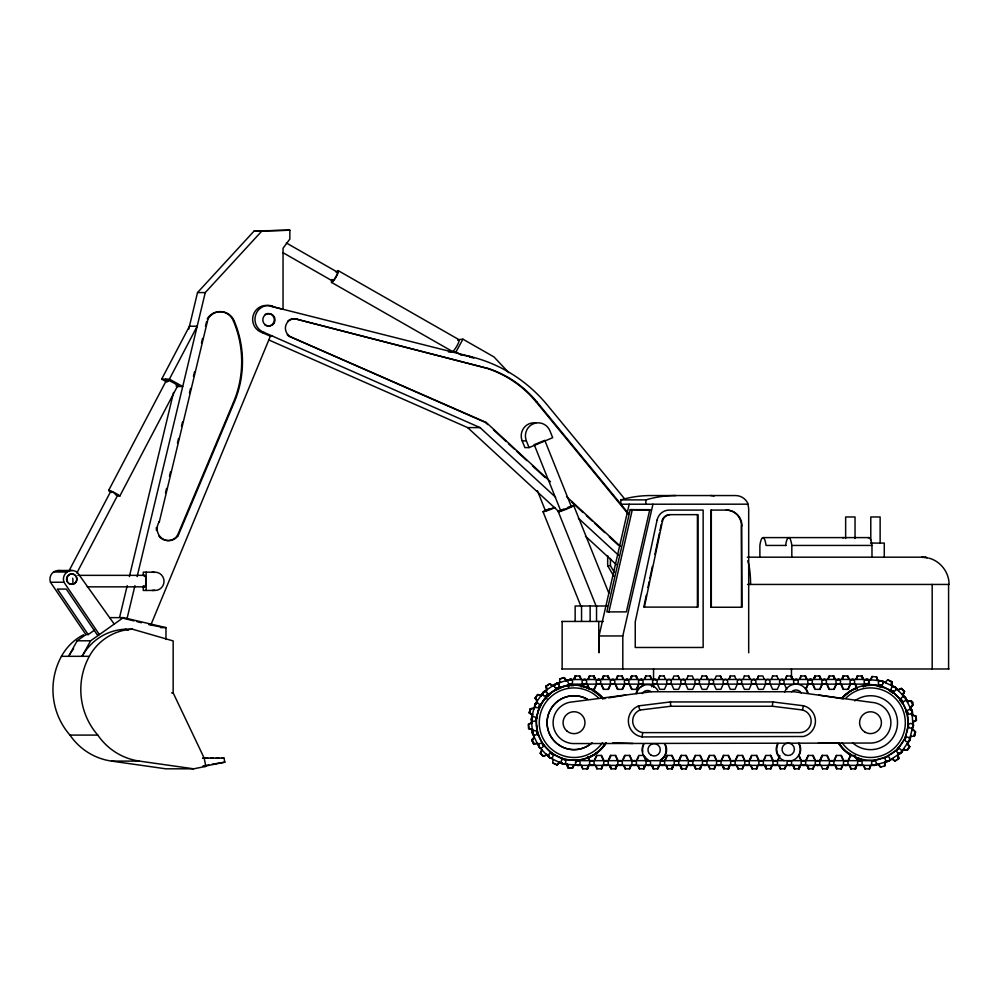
<?xml version="1.0" encoding="UTF-8"?>
<svg xmlns="http://www.w3.org/2000/svg" width="999" height="999" viewBox="0 0 999 999"><rect width="100%" height="100%" fill="white"/><g stroke="black" fill="none" stroke-linecap="round" stroke-linejoin="round"><path stroke-width="1.5" d="M556.768 764.897L559.415 762.349L556.768 764.897L552.747 763.036L552.947 759.315M891.57 681.755L891.37 685.489L891.57 681.755L887.649 679.894L885.002 682.442M892.007 681.755L891.807 685.489L892.007 681.755L888.086 679.894M803.496 705.769L802.434 709.977L772.452 706.256L772.714 701.935L670.429 701.935L638.486 705.893L635.127 707.779A16.171 16.171 0 0 0 638.623 735.988L642.07 736.937L803.396 736.513A15.847 15.847 0 0 0 803.496 705.769L772.714 701.935M885.264 762.225L885.027 765.896L880.331 767.145L878.071 764.247M568.518 687.512L568.893 684.665M642.07 736.937L642.657 732.617A11.826 11.826 0 0 1 639.86 710.064L638.486 705.893M646.341 595.067L643.806 607.105L697.964 607.105L697.964 514.647L669.33 514.647A8.492 8.304 -90 0 0 665.971 515.684M647.926 587.537L649.2 581.518M649.837 578.508L652.372 566.47M654.907 554.433L659.352 533.366M659.989 530.344L661.251 524.325M644.355 607.105L662.449 521.316A8.492 8.304 -90 0 1 669.879 514.647M598.701 621.44L599.038 652.784L599.038 635.951L629.195 504.22M630.219 509.652L606.818 611.888L626.385 611.888L649.787 509.652L630.219 509.652L650.274 510.127M608.803 612.362L632.217 510.127M622.802 668.98L622.802 635.951L652.959 504.22M119.605 617.32L127.21 585.639M129.383 576.585L173.539 392.52M188.724 329.258L197.515 292.582L254.133 231.006L289.847 230.182L289.847 239.073L283.042 248.214L283.042 309.328L271.778 306.456M126.985 618.831L134.952 585.639M137.125 576.585L205.257 292.582L261.875 231.006L289.847 230.182M165.484 492.957L166.571 488.411M169.48 476.298L170.567 471.753M177.472 442.982L178.571 438.436M181.468 426.323L182.567 421.778M189.46 393.007L190.559 388.461M193.456 376.348L194.555 371.803M201.461 343.032L202.547 338.486M205.457 326.373L206.543 321.828M159.353 521.728L208.042 318.806A15.072 14.735 -90 0 1 234.315 321.266A102.273 99.962 90 0 1 234.315 402.122L178.122 535.726A11.876 11.613 -90 0 1 161.9 538.324A11.876 11.613 -90 0 1 159.353 521.728L158.579 521.728M532.33 715.047L529.208 712.949L530.269 708.741L534.065 708.216M531.768 714.347L529.645 712.949L530.719 708.741L534.502 708.216M532.155 717.095L532.954 714.36M534.228 708.89L535.027 706.156M535.926 719.617L539.485 705.943L538.798 708.678M904.932 738.848L908.291 725.174M909.927 739.997L910.963 735.901M912.249 730.431L913.286 726.323M915.109 731.842C911.438 742.944 918.468 729.033 912.075 729.745M915.546 731.842L914.385 736.051L915.546 731.842L912.524 729.745M573.788 679.432L575.074 675.986L579.957 675.986L581.381 679.432M573.888 679.432L575.174 675.986M575.511 675.986L574.225 679.432L575.611 675.986M587.899 679.432L589.285 675.986L594.055 675.986L595.479 679.432M588.336 679.432L589.722 675.986M603.384 675.986L602.097 679.432L603.284 675.986L608.166 675.986L609.59 679.432M602.434 679.432L603.721 675.986L602.534 679.432M616.096 679.432L617.494 675.986M616.545 679.432L617.931 675.986M587.05 768.818L588.336 765.371M587.15 768.818L588.436 765.371M581.293 765.371L582.717 768.818L587.587 768.818L588.786 765.371M587.587 768.818L588.886 765.371M630.207 679.432L631.493 675.986L636.375 675.986L637.799 679.432M630.307 679.432L631.593 675.986M630.644 679.432L631.93 675.986M631.181 678.284L632.03 675.986M601.161 768.818L602.547 765.371M601.598 768.818L602.984 765.371M644.305 679.432L645.704 675.986M645.179 678.284L646.141 675.986M616.545 765.371L615.259 768.818L616.645 765.371M615.696 768.818L616.995 765.371L615.796 768.818L610.926 768.818L609.502 765.371L611.026 768.818M658.416 679.432L659.702 675.986L664.135 675.986M658.516 679.432L659.802 675.986M629.37 768.818L630.756 765.371M631.193 765.371L629.807 768.818L625.024 768.818M672.514 679.432L673.9 675.986L678.246 675.986L679.67 679.432L678.146 675.986M643.468 768.818L644.755 765.371L643.568 768.818M643.905 768.818L645.204 765.371M645.304 765.371L644.005 768.818L639.135 768.818L637.712 765.371M686.625 679.432L688.011 675.986M657.579 768.818L658.965 765.371M659.402 765.371L658.016 768.818L653.234 768.818L651.81 765.371L653.334 768.818M700.724 679.432L702.11 675.986M671.678 768.818L672.964 765.371M671.778 768.818L673.064 765.371M667.344 768.818L672.215 768.818L673.413 765.371M672.215 768.818L673.501 765.371M714.834 679.432L716.221 675.986L720.554 675.986L721.977 679.432L720.454 675.986M685.789 768.818L687.175 765.371M686.226 768.818L687.612 765.371M730.319 675.986L729.033 679.432L730.219 675.986L734.665 675.986M701.173 765.371L699.887 768.818L701.273 765.371M700.324 768.818L701.61 765.371L700.424 768.818L695.554 768.818L694.118 765.371L695.641 768.818M743.044 679.432L744.43 675.986M713.985 768.818L715.384 765.371M714.435 768.818L715.821 765.371M758.428 675.986L757.142 679.432L758.528 675.986L762.874 675.986L764.297 679.432M728.096 768.818L729.382 765.371L728.196 768.818M728.533 768.818L729.819 765.371L728.633 768.818L723.751 768.818L722.327 765.371L723.85 768.818M771.253 679.432L772.639 675.986M742.195 768.818L743.593 765.371M744.03 765.371L742.644 768.818L737.861 768.818M785.351 679.432L786.638 675.986L791.083 675.986L792.507 679.432M785.451 679.432L786.737 675.986M756.305 768.818L757.692 765.371M756.743 768.818L758.129 765.371M799.462 679.432L800.848 675.986M800.324 678.284L801.285 675.986M770.404 768.818L771.79 765.371M770.853 768.818L772.239 765.371M813.561 679.432L814.847 675.986L819.729 675.986L821.153 679.432M813.661 679.432L814.947 675.986M815.284 675.986L813.998 679.432L815.384 675.986M784.515 768.818L785.901 765.371M786.338 765.371L784.952 768.818L780.169 768.818M827.659 679.432L829.058 675.986L833.828 675.986L835.251 679.432M828.109 679.432L829.495 675.986M798.613 768.818L799.899 765.371L798.713 768.818M799.063 768.818L800.349 765.371M800.449 765.371L799.15 768.818L794.28 768.818M843.156 675.986L841.87 679.432L843.056 675.986L847.939 675.986L849.362 679.432M812.724 768.818L814.11 765.371M813.161 768.818L814.547 765.371M855.868 679.432L857.267 675.986M856.318 679.432L857.704 675.986M826.822 768.818L828.109 765.371M826.922 768.818L828.208 765.371M822.489 768.818L827.359 768.818L828.558 765.371M827.359 768.818L828.658 765.371M840.933 768.818L842.319 765.371M841.37 768.818L842.756 765.371M856.318 765.371L855.032 768.818L856.418 765.371M855.469 768.818L856.767 765.371L855.569 768.818L850.698 768.818M869.142 768.818L870.529 765.371M869.58 768.818L870.966 765.371M150.924 624.787L270.367 336.201L272.69 336.201M158.928 536.188A11.876 11.613 -90 0 0 177.347 535.726L233.541 402.122A102.273 99.962 -90 0 0 233.541 321.266A15.072 14.735 -90 0 0 207.268 318.806L208.042 318.806M547.14 754.819L543.231 756.305L540.209 753.196L541.683 749.774M540.746 753.196L542.12 749.774M902.534 695.029L904.107 691.595L902.634 695.029M904.445 691.595L902.971 695.029L904.545 691.595L901.423 688.486L904.545 691.595M581.031 686.738L582.205 684.128M581.468 686.738L582.654 684.128M593.955 689.347L596.316 684.128M596.753 684.128L594.393 689.347L589.248 689.347L586.9 684.128M608.054 689.347L610.414 684.128M610.851 684.128L608.503 689.347L603.359 689.347L601.011 684.128M622.165 689.347L624.525 684.128M624.962 684.128L622.602 689.347L617.457 689.347L615.109 684.128M594.13 760.664L596.49 755.444L601.623 755.444L603.97 760.664M594.567 760.664L596.927 755.444M636.263 689.347L638.623 684.128M639.06 684.128L636.7 689.347L631.568 689.347L629.22 684.128M610.576 755.444L608.229 760.664L610.589 755.444L615.734 755.444L618.081 760.664M609.253 759.365L611.026 755.444M651.56 686.738L652.734 684.128M622.34 760.664L624.687 755.444L629.832 755.444L632.18 760.664M623.364 759.365L625.137 755.444M666.832 684.128L664.472 689.347L659.777 689.347L657.429 684.128M636.438 760.664L638.798 755.444L643.943 755.444M637.462 759.365L638.648 756.743M680.943 684.128L678.583 689.347L673.875 689.347L671.528 684.128M695.042 684.128L692.682 689.347L687.986 689.347L685.639 684.128M664.647 760.664L667.007 755.444L672.14 755.444L674.5 760.664M665.084 760.664L667.444 755.444M709.153 684.128L706.793 689.347L702.085 689.347L699.737 684.128M681.106 755.444L678.746 760.664L681.106 755.444L686.251 755.444L688.598 760.664M679.195 760.664L681.543 755.444M723.251 684.128L720.891 689.347L716.196 689.347L713.835 684.128M692.856 760.664L695.217 755.444L700.349 755.444L702.709 760.664M693.294 760.664L695.654 755.444M737.362 684.128L735.002 689.347L730.294 689.347L727.946 684.128M706.955 760.664L709.315 755.444L714.46 755.444L716.807 760.664M707.392 760.664L709.752 755.444M751.46 684.128L749.1 689.347L744.405 689.347L742.045 684.128M721.066 760.664L723.426 755.444M722.09 759.365L723.863 755.444M765.559 684.128L763.211 689.347L758.503 689.347L756.156 684.128M735.164 760.664L737.524 755.444L742.669 755.444L745.017 760.664M736.188 759.365L737.961 755.444M779.67 684.128L777.309 689.347L772.614 689.347L770.254 684.128M751.623 755.444L749.275 760.664L751.635 755.444L756.767 755.444L759.128 760.664M750.299 759.365L751.485 756.743M763.373 760.664L765.734 755.444L770.878 755.444M763.81 760.664L765.584 756.743M805.519 689.347L807.879 684.128M805.956 689.347L808.316 684.128M777.484 760.664L779.844 755.444M777.921 760.664L779.695 756.743M819.617 689.347L821.977 684.128M822.427 684.128L820.067 689.347L814.922 689.347L812.574 684.128M833.728 689.347L836.088 684.128M836.525 684.128L834.165 689.347L829.02 689.347L826.673 684.128M805.694 760.664L808.054 755.444L813.186 755.444L815.534 760.664M806.131 760.664L808.491 755.444M847.826 689.347L850.186 684.128M850.624 684.128L848.276 689.347L843.131 689.347L840.783 684.128M822.14 755.444L819.792 760.664L822.152 755.444L827.297 755.444L829.645 760.664M820.229 760.664L822.589 755.444M863.111 686.738L864.297 684.128M863.548 686.738L864.734 684.128M833.903 760.664L836.25 755.444L841.395 755.444L843.743 760.664M834.34 760.664L836.7 755.444M848.001 760.664L850.361 755.444L853.883 755.444M849.025 759.365L850.798 755.444M574.263 764.947L572.664 768.268L568.006 767.881L566.808 764.31L567.907 767.881L572.227 768.268L573.826 764.947M870.391 679.844L871.99 676.523L876.847 676.922L877.859 680.481M870.828 679.844L872.427 676.523M161.663 379.158L189.448 326.236L197.178 326.236L169.405 379.158L161.663 379.158L166.995 382.093M108.654 490.409L166.633 379.957M69.043 570.804L110.689 491.458L112.388 491.945L117.732 495.092L76.798 573.076M119.768 496.141L177.747 385.689M452.21 351.948L452.46 351.498A6.793 1.249 -60.3 0 0 457.917 344.031A6.793 1.249 -60.3 0 0 457.779 340.434M448.451 351.948L455.969 351.948L462.937 339.185L493.981 356.93L508.728 372.627M94.418 630.194L88.199 634.59L85.902 634.59L77.135 640.796L68.644 656.318A53.109 51.898 90 0 1 73.589 648.851M165.971 639.447L165.971 627.622L123.339 617.632L90.622 640.796L82.13 656.318A53.109 51.898 90 0 1 125.362 629.22L132.542 629.22L173.164 640.933L173.164 692.894L204.221 758.179L205.794 766.383L193.681 768.818L165.822 768.818L111.551 761.101A62.475 61.064 90 0 1 69.955 735.089A68.119 66.583 -90 0 1 61.451 656.318A53.109 51.898 90 0 1 83.466 634.802M537.15 701.123L535.027 698.114L537.474 694.53L541.221 695.292M536.987 700.112L535.476 698.114L537.912 694.53L541.57 695.292M536.85 701.698L535.164 704.033L543.206 692.382A2.348 2.348 0 0 1 546.203 691.595M540.834 695.878L543.206 692.382M537.187 701.698L535.601 704.033L537.3 701.698M541.171 695.878L542.757 693.543M541.271 695.878L542.857 693.543M539.585 706.68L541.083 704.345M545.841 697.364L547.44 695.029M898.913 747.439L897.214 749.762L905.269 738.111M909.152 740.759L901.098 752.409A2.348 2.348 0 0 1 898.488 753.308M901.647 752.409L904.033 748.913M907.104 744.255L909.59 740.759M907.279 750.261L909.727 746.678L907.279 750.261L903.633 749.5M554.607 507.442L545.442 510.751L546.94 509.802M537.787 743.481L533.578 743.83L531.668 739.934L534.24 737.137M532.117 739.934L534.115 743.83L532.117 739.934L533.753 738.074M532.205 739.934L533.853 738.074M910.738 700.961L912.649 704.857L910.176 707.654M913.086 704.857C905.581 712.687 917.519 703.221 911.076 700.961L907.067 701.323M534.64 444.53L544.78 440.334L571.316 506.543L560.751 510.801L561.613 510.089M545.854 686.201L546.79 689.785L545.854 686.201L549.575 683.791L552.659 685.876M543.856 691.733L555.606 683.928A2.348 2.348 0 0 1 558.903 684.652M546.54 690.172L544.193 691.733L546.64 690.172M555.943 683.928L553.596 685.489L556.043 683.928A2.348 2.348 0 0 1 558.354 683.816M546.89 695.641L549.25 694.08M556.193 689.397L558.641 687.836M886.113 756.955L897.964 749.15A2.348 2.348 0 0 0 897.502 749.537M900.561 753.059L888.81 760.863A2.348 2.348 0 0 1 885.901 760.626A2.348 2.348 0 0 1 886.662 756.68A2.348 2.348 0 0 1 889.722 759.377A2.348 2.348 0 0 1 885.863 760.676M892.781 758.528L889.247 760.863M897.377 755.406L900.998 753.059M897.626 755.019L898.463 758.603L894.842 761.001L891.745 758.915M898.9 758.603L897.964 755.019L898.9 758.603L895.279 761.001L892.194 758.915M117.632 495.154L115.197 494.218M532.105 729.732L528.571 728.708L528.246 724.387L531.68 722.702M532.642 729.732L529.02 728.708L528.696 724.387L532.117 722.702M912.736 722.09L916.071 720.404L915.733 716.083L912.199 715.059M913.173 722.09L916.508 720.404L916.083 716.083L912.649 715.059M562.537 509.615L563.711 509.078M548.026 509.29L549.313 508.728M543.231 756.305L546.703 754.819M898.051 689.972L901.523 688.486M529.07 447.602L552.697 437.699L549.974 430.931A13.062 12.762 -90 0 0 533.329 423.801A13.062 12.762 -90 0 0 526.361 440.834L529.07 447.602L524.875 447.602L522.165 440.834A13.062 12.762 -90 0 1 535.676 422.939M567.794 507.442L569.03 507.005M563.985 677.647L566.246 680.544L563.985 677.647L559.727 678.895L559.59 682.567M560.264 678.895L564.423 677.647L566.683 680.544M560.601 682.367L556.206 683.578L569.717 679.532A2.348 2.348 0 0 1 571.565 679.745M565.659 680.744L570.154 679.532M571.066 684.028L557.554 688.086A2.348 2.348 0 0 0 559.003 686.925M559.353 686.925A2.348 2.348 0 0 1 557.917 688.136L560.701 687.275M567.357 685.252L571.503 684.028M873.251 760.763A2.348 2.348 0 0 1 876.21 763.548A2.348 2.348 0 0 1 872.314 764.722A2.348 2.348 0 0 1 873.251 760.763L886.75 756.705M888.211 761.213L874.699 765.259A2.348 2.348 0 0 1 872.364 764.672M875.136 765.259L879.195 764.048M884.49 762.424L888.548 761.213M570.067 506.68L571.316 506.543M202.947 766.083L208.941 764.884M211.925 764.272L224.825 762.175L224.038 758.079L221.628 758.079M224.825 762.175L203.871 766.383L205.794 766.383M602.534 698.9L605.569 698.388M608.591 697.876L625.636 695.079M914.485 736.051L910.351 736.588M639.86 710.064L670.704 706.256L772.452 706.256M911.175 700.961L907.417 701.323M533.578 743.83L537.337 743.481M826.673 743.131L839.172 742.732M224.038 758.079L202.572 758.129L204.221 758.179M254.133 231.006L261.875 231.006M197.515 292.582L205.257 292.582M624.65 498.876L547.24 404.97A147.59 144.256 -90 0 0 471.878 356.93L270.367 306.094A13.886 13.574 -90 0 0 253.284 315.06A13.886 13.574 -90 0 0 262.05 332.542L270.367 336.201M287.899 320.929A9.428 9.203 -90 0 1 296.054 319.031L489.373 368.868A108.391 105.944 90 0 1 536.962 401.973L628.009 512.862M233.541 321.266L234.315 321.266M262.05 332.542L264.373 332.542L480.057 427.609L555.544 497.19M287.225 334.765A9.428 9.203 -90 0 0 288.911 336.151L486.263 422.477L550.474 481.768M462.937 339.185L458.928 339.635L338.137 270.604M455.969 351.948L460.814 354.72L463.249 354.72M460.814 354.72L471.878 356.93M296.054 319.031L489.373 368.868M176.286 386.488L182.73 386.488L169.405 379.158M233.541 402.122L234.315 402.122M488.598 368.868A108.391 105.944 90 0 1 536.188 401.973L536.962 401.973M486.263 422.477L485.489 422.477L487.787 424.587M268.831 339.96L467.669 427.609L480.057 427.609M522.165 440.834L526.361 440.834M620.866 499.887A110.377 107.88 90 0 1 650.811 495.554L735.564 495.554A13.986 13.674 -90 0 1 748.201 504.183L620.866 504.22L620.866 499.887L645.854 499.887A110.377 107.88 -90 0 1 675.799 495.554M662.449 521.316L661.887 521.316A8.492 8.304 -90 0 1 662.449 519.605M726.186 510.089A15.672 15.322 -90 0 1 741.495 525.761L741.945 607.255L710.863 607.255L710.863 510.089L726.623 510.089A15.672 15.322 -90 0 1 741.945 525.761M177.347 535.726L178.122 535.726M762.974 537.599L868.88 537.599M870.491 543.081L884.277 543.081L884.277 557.192M786.101 545.442L766.058 545.442A17.57 3.721 90 0 0 759.877 545.442L759.877 557.192M785.626 545.442A17.57 3.721 -90 0 1 791.82 545.442L871.977 545.442L871.977 557.192M747.352 557.192L925.661 557.192M607.667 555.556L607.667 565.684L610.426 565.684L614.273 572.315M58.916 570.479L72.403 570.479M53.584 572.002L67.07 572.002M77.897 575.349L144.693 575.349M85.902 634.59L50.474 582.242L63.961 582.242A8.691 8.504 -90 0 1 77.522 572.627L114.223 624.088M747.552 584.44L949.05 584.44C949.187 572.415 940.484 561.101 928.833 558.116M87.225 586.838L144.693 586.838M607.105 605.993L575.149 605.993L575.149 621.44M109.84 617.632L123.339 617.632M561.85 621.44L603.371 621.44M160.04 626.773L148.751 624.587M160.577 627.622L165.971 627.622M599.038 635.951L622.802 635.951M77.135 640.796L90.622 640.796M61.451 656.318L89.311 656.318A53.109 51.898 90 0 1 132.542 629.22M561.85 668.98L949.05 668.98M617.394 675.986L622.265 675.986M645.604 675.986L650.474 675.986L651.897 679.432M687.911 675.986L692.344 675.986L693.768 679.432M702.01 675.986L706.455 675.986L707.879 679.432M744.33 675.986L748.763 675.986L750.187 679.432M772.539 675.986L776.972 675.986M800.748 675.986L805.619 675.986L807.042 679.432M857.167 675.986L862.037 675.986L863.461 679.432M876.41 676.922L877.409 680.481M881.717 680.931L894.555 687A2.348 2.348 0 0 1 895.828 689.722M882.267 680.931L886.088 682.754M549.575 683.791L552.559 685.876M570.267 684.128L866.995 684.128A2.348 2.348 0 0 0 868.705 683.666M879.694 685.177L892.432 691.246M880.144 685.177L882.679 686.388M880.943 685.476L866.445 684.203A2.348 2.348 0 0 0 869.018 681.967A2.348 2.348 0 0 0 866.67 679.507M895.591 687.437L898.551 690.471M558.104 687.836L546.453 695.641A2.348 2.348 0 0 0 547.502 693.556M897.714 689.972L901.086 688.486L904.107 691.595M892.969 691.246L890.321 690.034M543.656 692.382L543.556 692.382A2.348 2.348 0 0 1 545.953 691.395A2.348 2.348 0 0 0 543.381 692.906M171.616 692.894L173.164 692.894M547.002 695.029L539.148 706.68M818.855 695.079L843.306 698.863M905.431 697.552L902.484 694.517M535.027 698.114L537.25 701.123M901.298 700.224L907.504 712.886M901.622 700.823L891.782 690.721M902.159 700.823L900.099 698.813M534.827 704.794L531.468 718.468M530.269 708.741L529.208 712.949M530.719 708.741L529.645 712.949M910.201 707.017L912.162 710.813L910.301 707.017M907.154 711.887L908.216 725.961M531.905 718.468L531.805 718.468A2.348 2.348 0 0 1 532.042 717.894M531.755 719.193L531.967 722.002M912.849 726.323L909.49 739.997A2.348 2.348 0 0 0 906.568 737.162A2.348 2.348 0 0 0 905.569 741.108A2.348 2.348 0 0 0 909.49 739.997M642.657 732.617L799.612 732.617A11.489 11.489 0 0 0 802.434 709.977M537.062 732.904L536.001 718.843M532.692 733.978L538.898 746.64M533.029 733.978L534.265 736.513M69.955 735.089L97.802 735.089A62.475 61.064 -90 0 0 139.41 761.101L193.681 768.818M531.668 739.934L533.678 743.83M818.343 743.131L827.06 743.131M632.916 743.468L612.924 742.744M907.167 743.681L909.29 746.678L906.842 750.261L903.183 749.5M542.694 743.968L552.522 754.07M543.019 744.58L536.813 731.905M539.323 747.24L549.063 757.354M539.76 747.24L539.66 747.24A2.348 2.348 0 0 1 539.298 746.753M540.209 753.196L543.331 756.305M551.885 753.546L564.51 759.615M723.413 755.444L728.558 755.444L730.918 760.664M543.668 756.305L541.658 754.233M205.22 758.079L207.792 758.079M210.739 758.079L213.436 758.079M216.271 758.079L218.856 758.079M898.463 758.603L897.527 755.019M563.823 759.315L578.209 760.589A2.348 2.348 0 0 0 576.161 761.837M577.759 760.664L873.95 760.664M111.551 761.101L139.41 761.101M884.727 762.225L884.59 765.896M559.752 762.349L557.205 764.897L553.284 763.036M562.487 763.86L549.862 757.791A2.348 2.348 0 0 1 548.526 755.631M562.937 763.86L559.115 762.037M576.198 764.672A2.348 2.348 0 0 0 577.859 765.371L874.487 765.371M880.768 767.145L879.195 765.209M596.815 768.818L601.698 768.818M680.019 765.371L681.443 768.818L686.325 768.818M709.652 768.818L714.535 768.818M751.96 768.818L756.842 768.818M766.171 768.818L764.747 765.371L766.071 768.818L770.953 768.818M808.478 768.818L807.055 765.371L808.378 768.818L813.261 768.818M835.164 765.371L836.588 768.818L841.47 768.818M864.797 768.818L869.679 768.818M921.765 557.192L927.646 557.879L925.536 557.192M870.229 679.782L867.419 679.52A2.348 2.348 0 0 1 868.556 679.944M877.147 680.419L881.368 680.794A2.348 2.348 0 0 1 883.091 681.805M577.872 765.271L563.286 763.998A2.348 2.348 0 0 1 561.388 762.437M120.842 617.632L134.066 620.928M137 621.653L141.408 622.752M125.362 629.22L128.259 630.057M288.911 336.151L484.065 421.853M891.071 685.177L894.892 687A2.348 2.348 0 0 1 896.178 689.722M165.534 379.158L166.796 379.857M177.597 385.789L178.858 386.488M286.351 242.969L337.325 272.103M282.854 252.61L332.48 280.969M331.668 282.467L452.46 351.498M553.109 685.876L549.912 683.791L546.303 686.201L546.952 688.586M578.409 518.269L618.443 555.169M467.669 427.609L559.165 511.95M585.476 536.188L616.358 564.647M566.533 496.59L620.416 546.353M493.518 429.882L506.131 441.533M508.429 443.656L514.16 448.938M516.446 451.061L526.773 460.589M532.504 465.884L545.117 477.534M571.49 501.885L582.954 512.475M586.388 515.646L592.132 520.941M594.417 523.064L604.745 532.592M609.328 536.825L618.493 545.292M898.213 690.471L895.254 687.437L905.094 697.552L902.134 694.517M546.653 754.32L549.6 757.354L546.553 754.32M536.188 401.973L628.221 514.073M909.727 746.678L907.604 743.681L909.627 746.678M63.961 582.242L99.388 634.59L97.09 634.59L66.284 589.073L57.393 589.073L88.199 634.59M545.791 696.852L547.29 699.3M607.667 565.684L613.811 576.298M907.829 701.947L905.856 698.151L907.716 701.947M907.379 701.947L905.419 698.151L911.725 710.813L909.864 707.017M901.635 700.224L902.884 702.747A37.612 37.612 0 0 0 899.512 698.151M906.605 710.351L907.841 712.886M537.375 742.844L539.235 746.64M855.319 684.128L856.505 686.738M854.882 684.128L857.229 689.347M841.22 684.128L843.581 689.347M827.11 684.128L829.47 689.347M856.667 758.054L857.854 760.664M855.057 755.444L857.417 760.664M813.011 684.128L814.784 688.049M840.946 755.444L843.306 760.664M826.847 755.444L829.207 760.664M784.365 684.128L786.725 689.347M812.736 755.444L815.097 760.664M799.075 755.444L801.435 760.664M798.638 755.444L800.998 760.664M770.866 755.444L773.226 760.664M770.429 755.444L772.789 760.664M756.33 755.444L758.678 760.664M742.22 755.444L744.58 760.664M728.121 755.444L730.469 760.664M714.01 755.444L716.37 760.664M699.912 755.444L702.272 760.664M685.801 755.444L688.161 760.664M671.703 755.444L674.063 760.664M630.244 685.439L632.017 689.347M615.546 684.128L617.906 689.347M644.517 756.743L646.291 760.664M643.493 755.444L645.854 760.664M601.448 684.128L603.808 689.347M629.382 755.444L631.743 760.664M587.337 684.128L589.11 688.049M615.284 755.444L617.644 760.664M601.173 755.444L603.533 760.664M588.099 756.743L589.872 760.664M587.662 756.743L589.435 760.664M861.937 675.986L863.361 679.432M861.6 675.986L863.024 679.432M861.5 675.986L862.924 679.432M847.402 675.986L848.925 679.432M833.728 675.986L835.152 679.432M833.391 675.986L834.814 679.432L833.291 675.986M863.81 765.371L865.334 768.818M863.373 765.371L864.897 768.818M819.63 675.986L821.053 679.432M819.192 675.986L820.716 679.432M849.712 765.371L851.235 768.818M849.275 765.371L850.798 768.818M805.082 675.986L806.605 679.432M835.701 765.371L836.65 767.669M835.601 765.371L836.55 767.669M835.264 765.371L836.687 768.818M792.944 679.432L791.42 675.986L792.844 679.432M790.983 675.986L792.407 679.432M821.066 765.371L822.589 768.818M776.872 675.986L778.396 679.432M807.966 766.52L808.915 768.818L807.392 765.371M793.393 765.371L794.817 768.818M793.293 765.371L794.717 768.818M792.856 765.371L794.38 768.818M748.663 675.986L750.087 679.432M779.195 765.371L780.719 768.818M778.745 765.371L780.269 768.818M734.565 675.986L736.088 679.432M765.184 765.371L766.608 768.818L765.084 765.371M750.986 765.371L752.509 768.818M750.536 765.371L752.06 768.818M706.355 675.986L707.779 679.432M736.875 765.371L738.398 768.818M736.438 765.371L737.961 768.818M722.876 765.371L723.825 767.669M722.776 765.371L723.726 767.669M708.666 765.371L709.715 767.669M708.229 765.371L709.752 768.818M664.035 675.986L665.571 679.432M694.567 765.371L695.991 768.818M649.937 675.986L651.46 679.432M680.556 765.371L681.98 768.818M680.456 765.371L681.88 768.818M680.119 765.371L681.543 768.818M636.276 675.986L637.699 679.432M635.926 675.986L637.362 679.432L635.839 675.986M666.358 765.371L667.881 768.818M665.921 765.371L667.444 768.818M622.165 675.986L623.688 679.432M621.728 675.986L623.251 679.432M638.149 765.371L639.672 768.818M593.955 675.986L595.379 679.432M593.618 675.986L595.042 679.432M593.518 675.986L594.942 679.432M624.038 765.371L625.561 768.818M623.601 765.371L625.124 768.818M579.42 675.986L580.943 679.432M595.829 765.371L596.878 767.669M595.392 765.371L596.915 768.818M581.393 765.371L582.817 768.818M573.726 505.606L608.878 593.269M534.14 444.48L560.676 510.689M558.266 511.638L596.291 606.493M537.362 490.596L545.442 510.751M543.019 511.713L581.043 606.568M912.699 715.759L912.287 711.538L912.599 715.759M913.123 721.378L913.436 725.599L913.024 721.378M912.262 715.759L911.937 711.538L912.999 725.599L912.686 721.378M532.592 729.033L532.917 733.254L532.492 729.033M531.73 723.413L531.418 719.193L532.467 733.254L532.155 729.033M670.429 701.935L670.704 706.256M948.588 584.44L948.588 668.98M932.179 584.44L932.179 668.98M880.131 543.081L880.131 516.97L870.791 516.97L870.791 540.009M855.032 538.498L855.032 516.97L845.641 516.97L845.641 538.498M791.82 545.442L791.82 557.192M791.458 668.98L791.458 678.084M748.688 652.784L748.688 509.54A13.986 13.674 -90 0 0 747.652 504.183M741.495 525.761L741.495 607.255M711.313 510.089L711.313 607.255M697.414 514.647L697.414 607.105M653.546 668.98L653.546 679.607M653.546 684.153L653.546 687.187M645.854 499.887L645.854 504.22M610.426 558.453L610.426 565.684M596.54 605.993L596.54 621.44M590.134 605.993L590.134 621.44M581.555 605.993L581.555 621.44M562.137 621.44L562.137 668.98M146.154 572.165L146.154 590.446M143.269 575.212L143.269 572.165L155.082 572.165A9.141 8.929 -90 0 1 164.023 581.306A9.141 8.929 -90 0 1 155.082 590.446L143.269 590.446L143.269 585.876M264.373 332.542A13.886 13.574 -90 0 1 255.607 315.06A13.886 13.574 -90 0 1 272.69 306.094M469.443 356.93A147.59 144.256 90 0 1 473.813 358.117M265.172 314.385A6.269 6.131 -90 0 1 274.363 319.817A6.269 6.131 -90 0 1 265.172 325.237M289.685 336.151A9.428 9.203 -90 0 1 296.828 319.031M336.963 272.252A5.082 0.937 -60.3 0 1 335.652 277.11A5.082 0.937 -60.3 0 1 332.267 280.369M570.404 506.268A8.354 0.674 -21.8 0 1 571.977 506.705A8.354 0.674 -21.8 0 1 560.551 511.301A8.354 0.674 -21.8 0 1 560.976 510.064M144.093 576.123A5.744 1.211 -90 0 1 145.916 581.093A5.744 1.211 -90 0 1 144.093 586.076M168.344 381.343A6.269 0.624 27.7 0 1 168.182 380.257A6.269 0.624 27.7 0 1 176.049 384.315A6.269 0.624 27.7 0 1 176.211 385.389M336.176 272.34A6.793 1.249 -60.3 0 1 338.087 272.727A6.793 1.249 -60.3 0 1 333.079 281.393A6.793 1.249 -60.3 0 1 332.043 279.495M50.474 582.242A8.691 8.504 -90 0 1 60.764 570.804M97.802 735.089A68.119 66.583 90 0 1 89.311 656.318M154.52 590.134A9.141 8.929 -90 0 1 152.21 590.446M152.21 572.165A9.141 8.929 -90 0 1 154.52 572.477M156.493 530.569A11.876 11.613 -90 0 1 156.418 527.46M111.538 492.507A6.269 0.624 27.7 0 1 110.202 490.709A6.269 0.624 27.7 0 1 118.968 495.367A6.269 0.624 27.7 0 1 115.772 494.755M72.74 578.221A5.744 1.211 -90 0 1 72.74 583.965M554.757 507.654A8.354 0.674 -21.8 0 1 544.705 511.488A8.354 0.674 -21.8 0 1 545.204 510.339M868.281 537.837A17.57 3.721 90 0 1 871.977 545.442M662.849 518.806A8.492 8.304 -90 0 1 663.336 518.056M663.898 517.357A8.492 8.304 -90 0 1 665.222 516.171M842.519 537.837A17.57 3.721 90 0 1 843.73 537.837M747.702 560.839A27.248 5.769 -90 0 1 750.586 584.44M710.589 495.554A13.986 13.674 -90 0 1 714.123 496.028M575.474 760.276A37.612 37.612 0 0 0 605.931 742.694A37.612 37.612 0 0 1 550.973 752.397A37.612 37.612 0 0 1 546.79 696.778A37.612 37.612 0 0 1 602.547 698.151A37.612 37.612 0 0 0 537.749 712.961M564.335 759.028A37.612 37.612 0 0 1 560.339 757.704M554.07 754.545A37.612 37.612 0 0 1 550.624 752.097M544.667 746.153A37.612 37.612 0 0 1 542.22 742.694M539.06 736.425A37.612 37.612 0 0 1 536.563 725.499M536.7 718.481A37.612 37.612 0 0 1 537.412 714.31M591.033 743.643A26.961 26.961 0 0 1 555.332 742.095A26.961 26.961 0 0 1 552.522 706.468A26.961 26.961 0 0 1 587.537 699.35A26.961 26.961 0 0 0 552.235 706.855A26.961 26.961 0 0 0 556.006 742.732A26.961 26.961 0 0 0 592.095 742.719M602.547 742.644A34.79 34.79 0 0 1 552.472 749.987A34.79 34.79 0 0 1 548.064 699.575A34.79 34.79 0 0 1 598.651 698.101M605.531 743.056A37.612 37.612 0 0 1 587.424 758.066M580.681 760.002A37.612 37.612 0 0 1 576.485 760.564M563.948 759.377A37.612 37.612 0 0 1 561.276 758.553M553.683 754.907A37.612 37.612 0 0 1 550.237 752.459M543.419 745.379A37.612 37.612 0 0 1 541.833 743.056M538.186 735.464A37.612 37.612 0 0 1 537.35 732.791M536.313 718.843A37.612 37.612 0 0 1 536.725 716.046M538.673 709.315A37.612 37.612 0 0 1 541.108 704.245M547.09 696.453A37.612 37.612 0 0 1 550.237 693.656M556.106 689.809A37.612 37.612 0 0 1 561.276 687.549M570.879 685.551A37.612 37.612 0 0 1 573.688 685.439M580.681 686.101A37.612 37.612 0 0 1 588.723 688.586M592.494 690.484A37.612 37.612 0 0 1 598.226 694.555M635.963 693.556A12.013 12.013 0 0 1 657.979 690.659M642.195 693.581A6.181 6.181 0 0 1 650.649 691.32M636.4 693.556A12.013 12.013 0 0 1 637.599 690.659M638.161 689.785A12.013 12.013 0 0 1 639.51 688.174M640.284 687.474A12.013 12.013 0 0 1 643.905 685.376M652.11 685.376A12.013 12.013 0 0 1 654.02 686.263M805.631 688.423A12.013 12.013 0 0 1 808.029 693.031M664.997 743.818A12.013 12.013 0 0 1 660.589 760.227M647.702 759.665A12.013 12.013 0 0 1 644.742 756.718M642.757 751.91A12.013 12.013 0 0 1 642.757 747.739M642.981 746.715A12.013 12.013 0 0 1 643.693 744.742M799.063 743.331A12.013 12.013 0 0 1 799.063 755.344M779.457 757.067A12.013 12.013 0 0 1 777.771 744.255M606.368 742.694A37.612 37.612 0 0 1 588.261 757.704M547.927 696.103A37.612 37.612 0 0 1 549.974 694.193M556.942 689.447A37.612 37.612 0 0 1 560.789 687.687M568.918 685.501A37.612 37.612 0 0 1 574.525 685.077M581.518 685.739A37.612 37.612 0 0 1 589.56 688.224M593.331 690.122A37.612 37.612 0 0 1 603.021 698.151M605.968 743.056A37.612 37.612 0 0 1 587.849 758.066M539.647 708.004A37.612 37.612 0 0 1 540.871 705.469M556.53 689.809A37.612 37.612 0 0 1 560.377 688.036M571.316 685.551A37.612 37.612 0 0 1 574.113 685.439M581.118 686.101A37.612 37.612 0 0 1 589.16 688.586M592.919 690.484A37.612 37.612 0 0 1 602.622 698.513M905.481 737.737A37.612 37.612 0 0 1 904.257 740.271M861.275 759.028A37.612 37.612 0 0 1 858.591 758.204M851.011 754.545A37.612 37.612 0 0 1 848.675 752.959M842.507 698.151A37.612 37.612 0 0 1 852.197 690.122M853.421 689.447A37.612 37.612 0 0 1 855.968 688.224M864.01 685.739A37.612 37.612 0 0 1 869.617 685.114M878.009 685.739A37.612 37.612 0 0 1 880.743 686.363M889.809 690.122A37.612 37.612 0 0 1 893.343 692.432M906.518 710.277A37.612 37.612 0 0 1 907.342 712.961M899.075 747.589A37.612 37.612 0 0 1 897.164 749.65M860.838 759.377A37.612 37.612 0 0 1 856.842 758.066M850.574 754.907A37.612 37.612 0 0 1 838.723 743.056M843.98 696.453A37.612 37.612 0 0 1 856.842 688.036M862.199 686.388A37.612 37.612 0 0 1 864.959 685.863M877.572 686.101A37.612 37.612 0 0 1 882.991 687.549M889.385 690.484A37.612 37.612 0 0 1 892.906 692.794M899.974 699.6A37.612 37.612 0 0 1 902.422 703.046M906.081 710.639A37.612 37.612 0 0 1 906.905 713.323M642.494 683.816A2.348 2.348 0 0 1 640.147 683.816M640.147 679.745A2.348 2.348 0 0 1 642.494 679.745M628.396 683.816A2.348 2.348 0 0 1 626.048 683.816M626.048 679.745A2.348 2.348 0 0 1 628.396 679.745M642.394 683.816A2.348 2.348 0 0 1 641.221 684.128M641.221 679.432A2.348 2.348 0 0 1 642.394 679.745M614.285 683.816A2.348 2.348 0 0 1 611.937 683.816M611.937 679.745A2.348 2.348 0 0 1 614.285 679.745M839.959 683.816A2.348 2.348 0 0 1 837.612 683.816M837.612 679.745A2.348 2.348 0 0 1 839.959 679.745M825.848 683.816A2.348 2.348 0 0 1 823.501 683.816M823.501 679.745A2.348 2.348 0 0 1 825.848 679.745M805.631 764.672A2.348 2.348 0 0 1 802.309 764.672M803.358 760.751A2.348 2.348 0 0 1 804.582 760.751M819.742 764.672A2.348 2.348 0 0 1 816.408 764.672A2.348 2.348 0 0 0 817.981 765.371M817.469 760.751A2.348 2.348 0 0 1 818.681 760.751M817.369 760.751A2.348 2.348 0 0 1 817.981 760.664M791.533 764.672A2.348 2.348 0 0 1 788.199 764.672M789.772 765.371A2.348 2.348 0 0 1 788.099 764.672M833.84 764.672A2.348 2.348 0 0 1 830.519 764.672M831.568 760.751A2.348 2.348 0 0 1 832.791 760.751M608.179 764.672A2.348 2.348 0 0 1 604.845 764.672M605.906 760.751A2.348 2.348 0 0 1 607.117 760.751M622.277 764.672A2.348 2.348 0 0 1 618.955 764.672M620.004 760.751A2.348 2.348 0 0 1 621.228 760.751M909.664 738.224A2.348 2.348 0 0 1 907.467 741.77M905.331 739.859A2.348 2.348 0 0 1 905.706 738.099M912.624 724A2.348 2.348 0 0 1 911.737 728.046M910.813 709.627A2.348 2.348 0 0 1 911.375 713.798M912.062 710.813A2.348 2.348 0 0 1 911.5 713.623M879.445 684.64A2.348 2.348 0 0 0 881.655 685.451A2.348 2.348 0 0 1 880.144 685.264M880.856 680.819A2.348 2.348 0 0 1 883.191 681.805M893.556 691.433A2.348 2.348 0 0 1 892.294 690.759A2.348 2.348 0 0 0 893.88 691.433M893.793 686.775A2.348 2.348 0 0 1 896.328 689.16M904.382 696.927A2.348 2.348 0 0 1 905.693 700.499M902.547 701.211A2.348 2.348 0 0 1 901.972 700.736M901.46 699.762A2.348 2.348 0 0 1 901.485 698.551M777.422 764.672A2.348 2.348 0 0 1 774.1 764.672M775.149 760.751A2.348 2.348 0 0 1 776.373 760.751M862.05 764.672A2.348 2.348 0 0 1 858.728 764.672M859.777 760.751A2.348 2.348 0 0 1 861.001 760.751M876.747 763.548A2.348 2.348 0 0 1 876.535 764.123M876.173 764.622A2.348 2.348 0 0 1 872.801 764.672M902.01 750.649A2.348 2.348 0 0 1 898.65 753.196M897.939 749.537A2.348 2.348 0 0 1 898.401 749.125M579.969 764.672A2.348 2.348 0 0 1 576.635 764.672A2.348 2.348 0 0 0 578.209 765.371M594.068 764.672A2.348 2.348 0 0 1 590.746 764.672M591.795 760.751A2.348 2.348 0 0 1 593.019 760.751M636.388 764.672A2.348 2.348 0 0 1 633.054 764.672M634.115 760.751A2.348 2.348 0 0 1 635.327 760.751M650.486 764.672A2.348 2.348 0 0 1 647.165 764.672M648.726 765.371A2.348 2.348 0 0 1 647.065 764.672M664.585 764.672A2.348 2.348 0 0 1 661.263 764.672M662.325 760.751A2.348 2.348 0 0 1 663.536 760.751M749.213 764.672A2.348 2.348 0 0 1 745.891 764.672M746.94 760.751A2.348 2.348 0 0 1 748.164 760.751M763.323 764.672A2.348 2.348 0 0 1 760.002 764.672M761.051 760.751A2.348 2.348 0 0 1 762.262 760.751M761.563 765.371A2.348 2.348 0 0 1 759.902 764.672M760.951 760.751A2.348 2.348 0 0 1 761.563 760.664M678.696 764.672A2.348 2.348 0 0 1 675.374 764.672M677.647 760.751A2.348 2.348 0 0 0 676.423 760.751A2.348 2.348 0 0 1 676.935 760.664M692.794 764.672A2.348 2.348 0 0 1 689.472 764.672M690.534 760.751A2.348 2.348 0 0 1 691.745 760.751M676.935 765.371A2.348 2.348 0 0 1 675.274 764.672M847.951 764.672A2.348 2.348 0 0 1 844.617 764.672M845.678 760.751A2.348 2.348 0 0 1 846.89 760.751M846.178 765.371A2.348 2.348 0 0 1 844.517 764.672M845.579 760.751A2.348 2.348 0 0 1 846.178 760.664M706.905 764.672A2.348 2.348 0 0 1 703.583 764.672A2.348 2.348 0 0 0 705.144 765.371M705.856 760.751A2.348 2.348 0 0 0 704.632 760.751A2.348 2.348 0 0 1 705.144 760.664M721.003 764.672A2.348 2.348 0 0 1 717.682 764.672M718.731 760.751A2.348 2.348 0 0 1 719.954 760.751M735.114 764.672A2.348 2.348 0 0 1 731.792 764.672M732.841 760.751A2.348 2.348 0 0 1 734.053 760.751M733.353 765.371A2.348 2.348 0 0 1 731.693 764.672M732.742 760.751A2.348 2.348 0 0 1 733.353 760.664M890.059 759.952A2.348 2.348 0 0 1 886.338 760.626M539.984 705.531A2.348 2.348 0 0 1 538.848 707.379M537.212 703.046A2.348 2.348 0 0 0 535.364 704.782L535.264 704.794A2.348 2.348 0 0 1 537.112 703.046M539.81 704.72A2.348 2.348 0 0 1 539.485 706.68M531.98 719.792A2.348 2.348 0 0 1 532.08 717.994M533.928 734.889A2.348 2.348 0 0 1 533.116 731.917M565.034 763.785A2.348 2.348 0 0 1 561.825 762.437M575.824 761.837A2.348 2.348 0 0 1 578.071 760.676M552.097 757.891A2.348 2.348 0 0 1 549.263 756.817M549.1 756.455A2.348 2.348 0 0 1 548.963 755.631M586.076 683.816A2.348 2.348 0 0 1 583.728 683.816M583.728 679.745A2.348 2.348 0 0 1 586.076 679.745M571.965 683.778A2.348 2.348 0 0 1 570.729 684.128M547.702 694.73A2.348 2.348 0 0 1 546.028 696.003M547.839 693.556A2.348 2.348 0 0 1 546.79 695.666M572.065 683.778A2.348 2.348 0 0 1 569.717 683.853M569.592 679.782A2.348 2.348 0 0 1 571.952 679.707A2.348 2.348 0 0 0 570.054 679.532L866.995 679.432L881.018 680.794A2.348 2.348 0 0 1 883.153 682.954M559.452 686.925A2.348 2.348 0 0 1 556.88 688.186M555.232 684.839A2.348 2.348 0 0 1 558.453 683.816M600.187 683.816A2.348 2.348 0 0 1 597.839 683.816M597.839 679.745A2.348 2.348 0 0 1 600.187 679.745M795.291 679.745A2.348 2.348 0 0 1 797.639 679.745M809.402 683.816A2.348 2.348 0 0 0 811.75 683.816A2.348 2.348 0 0 1 810.476 684.128M809.402 679.745A2.348 2.348 0 0 1 811.75 679.745A2.348 2.348 0 0 0 810.476 679.432M854.058 683.816A2.348 2.348 0 0 1 851.71 683.816M851.71 679.745A2.348 2.348 0 0 1 854.058 679.745M865.584 679.832A2.348 2.348 0 0 1 869.118 681.867A2.348 2.348 0 0 1 865.584 683.903M854.707 700.886A26.961 26.961 0 0 1 891.208 705.369A26.961 26.961 0 0 1 889.272 742.095A26.961 26.961 0 0 1 852.497 742.719M842.032 698.151A37.612 37.612 0 0 1 906.867 732.429M906.48 733.766A37.612 37.612 0 0 1 890.534 754.545M889.335 755.269A37.612 37.612 0 0 1 881.618 758.641M880.269 759.028A37.612 37.612 0 0 1 838.685 742.694M845.941 698.101A34.79 34.79 0 0 1 896.528 699.575A34.79 34.79 0 0 1 892.107 749.987A34.79 34.79 0 0 1 842.032 742.644M898.675 747.589A37.612 37.612 0 0 1 896.765 749.65M863.173 760.002A37.612 37.612 0 0 1 855.132 757.529M851.36 755.631A37.612 37.612 0 0 1 838.323 743.056M841.67 698.513A37.612 37.612 0 0 1 856.43 688.036M863.173 686.101A37.612 37.612 0 0 1 870.166 685.439M877.172 686.101A37.612 37.612 0 0 1 879.907 686.725M890.171 691.196A37.612 37.612 0 0 1 892.507 692.794M899.575 699.6A37.612 37.612 0 0 1 902.022 703.046M905.681 710.639A37.612 37.612 0 0 1 906.505 713.323M684.377 683.816A2.348 2.348 0 0 1 683.191 684.128M683.191 679.432A2.348 2.348 0 0 1 684.377 679.745M627.959 683.816A2.348 2.348 0 0 1 626.785 684.128M626.785 679.432A2.348 2.348 0 0 1 627.959 679.745M656.168 683.816A2.348 2.348 0 0 1 654.982 684.128M654.982 679.432A2.348 2.348 0 0 1 656.168 679.745M839.522 683.816A2.348 2.348 0 0 1 838.348 684.128M838.348 679.432A2.348 2.348 0 0 1 839.522 679.745M817.632 765.371A2.348 2.348 0 0 1 815.971 764.672M817.032 760.751A2.348 2.348 0 0 1 817.632 760.664M789.422 765.371A2.348 2.348 0 0 1 787.761 764.672M606.068 765.371A2.348 2.348 0 0 1 604.407 764.672M605.469 760.751A2.348 2.348 0 0 1 606.068 760.664M881.792 685.277A2.348 2.348 0 0 1 879.794 685.264M893.755 691.42A2.348 2.348 0 0 1 891.882 690.721M634.278 765.371A2.348 2.348 0 0 1 632.617 764.672M633.666 760.751A2.348 2.348 0 0 1 634.278 760.664M662.487 765.371A2.348 2.348 0 0 1 660.826 764.672M661.875 760.751A2.348 2.348 0 0 1 662.487 760.664M690.696 765.371A2.348 2.348 0 0 1 689.035 764.672M690.084 760.751A2.348 2.348 0 0 1 690.696 760.664M845.841 765.371A2.348 2.348 0 0 1 844.18 764.672M845.241 760.751A2.348 2.348 0 0 1 845.841 760.664M718.905 765.371A2.348 2.348 0 0 1 717.245 764.672M718.293 760.751A2.348 2.348 0 0 1 718.905 760.664M571.628 683.778A2.348 2.348 0 0 1 570.392 684.128M599.75 683.816A2.348 2.348 0 0 1 598.576 684.128M598.576 679.432A2.348 2.348 0 0 1 599.75 679.745M754.894 683.816A2.348 2.348 0 0 1 753.721 684.128M753.721 679.432A2.348 2.348 0 0 1 754.894 679.745M783.104 683.816A2.348 2.348 0 0 1 781.93 684.128M781.93 679.432A2.348 2.348 0 0 1 783.104 679.745M811.313 683.816A2.348 2.348 0 0 1 810.139 684.128M810.139 679.432A2.348 2.348 0 0 1 811.313 679.745M784.702 692.032A12.013 12.013 0 0 1 807.604 693.031M791.595 691.77A6.181 6.181 0 0 1 801.323 693.056M664.547 743.818A12.013 12.013 0 0 1 660.152 760.227M648.126 760.227A12.013 12.013 0 0 1 643.731 743.818M798.651 743.331A12.013 12.013 0 0 1 792.344 760.626M784.128 760.626A12.013 12.013 0 0 1 777.834 743.331M657.092 520.079L635.239 621.878L635.239 647.477L703.146 647.477L703.146 510.089L669.23 510.089A12.712 12.425 -90 0 0 657.092 520.079M843.493 675.986L842.207 679.432L843.593 675.986M651.061 691.745L569.542 702.285A20.892 20.892 0 0 0 573.064 743.568L869.605 743.044A20.367 20.367 0 0 0 890.871 723.601A20.367 20.367 0 0 0 871.428 702.347L793.968 691.745L651.061 691.745M567.345 764.31L567.981 766.683L567.345 764.31M653.771 768.818L652.347 765.371L653.671 768.818M609.153 679.432L607.729 675.986L609.053 679.432M610.988 767.669L610.039 765.371L610.889 767.669M76.336 581.768A5.22 5.107 -90 0 0 71.903 573.938A5.22 5.107 -90 0 0 67.482 581.768A5.22 5.107 -90 0 0 76.336 581.768M76.049 581.768A5.22 5.107 -90 0 0 71.628 573.938A5.22 5.107 -90 0 0 67.208 581.768A5.22 5.107 -90 0 0 76.049 581.768M274.213 322.952A6.269 6.131 -90 0 0 268.906 313.549A6.269 6.131 -90 0 0 263.599 322.952A6.269 6.131 -90 0 0 274.213 322.952M567.02 731.131A10.964 10.964 0 0 0 584.84 724.537A10.964 10.964 0 0 0 570.217 712.412A10.964 10.964 0 0 0 567.02 731.131M865.047 732.155A10.927 10.927 0 0 0 881.43 722.689A10.927 10.927 0 0 0 865.047 713.236A10.927 10.927 0 0 0 865.047 732.155M696.028 683.816A2.348 2.348 0 0 0 699.55 681.78A2.348 2.348 0 0 0 696.028 679.745A2.348 2.348 0 0 0 696.028 683.816M681.917 683.816A2.348 2.348 0 0 0 685.451 681.78A2.348 2.348 0 0 0 681.917 679.745A2.348 2.348 0 0 0 681.917 683.816M667.819 683.816A2.348 2.348 0 0 0 671.34 681.78A2.348 2.348 0 0 0 667.819 679.745A2.348 2.348 0 0 0 667.819 683.816M639.61 683.816A2.348 2.348 0 0 0 643.131 681.78A2.348 2.348 0 0 0 639.61 679.745A2.348 2.348 0 0 0 639.61 683.816M625.499 683.816A2.348 2.348 0 0 0 629.033 681.78A2.348 2.348 0 0 0 625.499 679.745A2.348 2.348 0 0 0 625.499 683.816M653.708 683.816A2.348 2.348 0 0 0 657.242 681.78A2.348 2.348 0 0 0 653.708 679.745A2.348 2.348 0 0 0 653.708 683.816M611.4 683.816A2.348 2.348 0 0 0 614.922 681.78A2.348 2.348 0 0 0 611.4 679.745A2.348 2.348 0 0 0 611.4 683.816M837.062 683.816A2.348 2.348 0 0 0 840.596 681.78A2.348 2.348 0 0 0 837.062 679.745A2.348 2.348 0 0 0 837.062 683.816M822.964 683.816A2.348 2.348 0 0 0 826.485 681.78A2.348 2.348 0 0 0 822.964 679.745A2.348 2.348 0 0 0 822.964 683.816M802.259 765.047A2.348 2.348 0 0 0 805.781 763.011A2.348 2.348 0 0 0 802.259 760.976A2.348 2.348 0 0 0 802.259 765.047M816.358 765.047A2.348 2.348 0 0 0 819.892 763.011A2.348 2.348 0 0 0 816.358 760.976A2.348 2.348 0 0 0 816.358 765.047M788.149 765.047A2.348 2.348 0 0 0 791.683 763.011A2.348 2.348 0 0 0 788.149 760.976A2.348 2.348 0 0 0 788.149 765.047M830.469 765.047A2.348 2.348 0 0 0 833.99 763.011A2.348 2.348 0 0 0 830.469 760.976A2.348 2.348 0 0 0 830.469 765.047M604.795 765.047A2.348 2.348 0 0 0 608.329 763.011A2.348 2.348 0 0 0 604.795 760.976A2.348 2.348 0 0 0 604.795 765.047M618.905 765.047A2.348 2.348 0 0 0 622.427 763.011A2.348 2.348 0 0 0 618.905 760.976A2.348 2.348 0 0 0 618.905 765.047M909.127 727.559A2.348 2.348 0 0 0 912.961 726.211A2.348 2.348 0 0 0 909.877 723.563A2.348 2.348 0 0 0 909.127 727.559M908.303 713.798A2.348 2.348 0 0 0 911.962 712.012A2.348 2.348 0 0 0 908.578 709.74A2.348 2.348 0 0 0 908.303 713.798M879.357 685.064A2.348 2.348 0 0 0 883.054 683.353A2.348 2.348 0 0 0 879.719 681.006A2.348 2.348 0 0 0 879.357 685.064M892.269 691.096A2.348 2.348 0 0 0 895.828 689.11A2.348 2.348 0 0 0 892.319 687.025A2.348 2.348 0 0 0 892.269 691.096M902.097 701.211A2.348 2.348 0 0 0 905.656 699.225A2.348 2.348 0 0 0 902.159 697.14A2.348 2.348 0 0 0 902.097 701.211M774.05 765.047A2.348 2.348 0 0 0 777.572 763.011A2.348 2.348 0 0 0 774.05 760.976A2.348 2.348 0 0 0 774.05 765.047M858.678 765.047A2.348 2.348 0 0 0 862.199 763.011A2.348 2.348 0 0 0 858.678 760.976A2.348 2.348 0 0 0 858.678 765.047M897.839 753.034A2.348 2.348 0 0 0 901.51 751.26A2.348 2.348 0 0 0 898.138 748.975A2.348 2.348 0 0 0 897.839 753.034M576.585 765.047A2.348 2.348 0 0 0 580.119 763.011A2.348 2.348 0 0 0 576.585 760.976A2.348 2.348 0 0 0 576.585 765.047M590.696 765.047A2.348 2.348 0 0 0 594.218 763.011A2.348 2.348 0 0 0 590.696 760.976A2.348 2.348 0 0 0 590.696 765.047M633.004 765.047A2.348 2.348 0 0 0 636.525 763.011A2.348 2.348 0 0 0 633.004 760.976A2.348 2.348 0 0 0 633.004 765.047M647.115 765.047A2.348 2.348 0 0 0 650.636 763.011A2.348 2.348 0 0 0 647.115 760.976A2.348 2.348 0 0 0 647.115 765.047M661.213 765.047A2.348 2.348 0 0 0 664.735 763.011A2.348 2.348 0 0 0 661.213 760.976A2.348 2.348 0 0 0 661.213 765.047M745.841 765.047A2.348 2.348 0 0 0 749.362 763.011A2.348 2.348 0 0 0 745.841 760.976A2.348 2.348 0 0 0 745.841 765.047M759.939 765.047A2.348 2.348 0 0 0 763.473 763.011A2.348 2.348 0 0 0 759.939 760.976A2.348 2.348 0 0 0 759.939 765.047M675.312 765.047A2.348 2.348 0 0 0 678.845 763.011A2.348 2.348 0 0 0 675.312 760.976A2.348 2.348 0 0 0 675.312 765.047M689.422 765.047A2.348 2.348 0 0 0 692.944 763.011A2.348 2.348 0 0 0 689.422 760.976A2.348 2.348 0 0 0 689.422 765.047M844.567 765.047A2.348 2.348 0 0 0 848.101 763.011A2.348 2.348 0 0 0 844.567 760.976A2.348 2.348 0 0 0 844.567 765.047M703.521 765.047A2.348 2.348 0 0 0 707.055 763.011A2.348 2.348 0 0 0 703.521 760.976A2.348 2.348 0 0 0 703.521 765.047M717.632 765.047A2.348 2.348 0 0 0 721.153 763.011A2.348 2.348 0 0 0 717.632 760.976A2.348 2.348 0 0 0 717.632 765.047M731.73 765.047A2.348 2.348 0 0 0 735.264 763.011A2.348 2.348 0 0 0 731.73 760.976A2.348 2.348 0 0 0 731.73 765.047M535.776 707.292A2.348 2.348 0 0 0 539.448 705.531A2.348 2.348 0 0 0 536.088 703.234A2.348 2.348 0 0 0 535.776 707.292M532.13 720.791A2.348 2.348 0 0 0 535.963 719.455A2.348 2.348 0 0 0 532.879 716.795A2.348 2.348 0 0 0 532.13 720.791M533.391 734.889A2.348 2.348 0 0 0 537.05 733.104A2.348 2.348 0 0 0 533.666 730.831A2.348 2.348 0 0 0 533.391 734.889M562.15 763.573A2.348 2.348 0 0 0 565.846 761.862A2.348 2.348 0 0 0 562.512 759.515A2.348 2.348 0 0 0 562.15 763.573M549.25 757.454A2.348 2.348 0 0 0 553.084 756.093A2.348 2.348 0 0 0 549.987 753.458A2.348 2.348 0 0 0 549.25 757.454M539.71 747.627A2.348 2.348 0 0 0 543.256 745.641A2.348 2.348 0 0 0 539.76 743.556A2.348 2.348 0 0 0 539.71 747.627M583.191 683.816A2.348 2.348 0 0 0 586.713 681.78A2.348 2.348 0 0 0 583.191 679.745A2.348 2.348 0 0 0 583.191 683.816M569.08 683.816A2.348 2.348 0 0 0 572.614 681.78A2.348 2.348 0 0 0 569.08 679.745A2.348 2.348 0 0 0 569.08 683.816M543.731 695.641A2.348 2.348 0 0 0 547.402 693.88A2.348 2.348 0 0 0 544.03 691.583A2.348 2.348 0 0 0 543.731 695.641M555.244 687.649A2.348 2.348 0 0 0 559.103 686.35A2.348 2.348 0 0 0 556.056 683.653A2.348 2.348 0 0 0 555.244 687.649M597.29 683.816A2.348 2.348 0 0 0 600.824 681.78A2.348 2.348 0 0 0 597.29 679.745A2.348 2.348 0 0 0 597.29 683.816M752.447 683.816A2.348 2.348 0 0 0 755.968 681.78A2.348 2.348 0 0 0 752.447 679.745A2.348 2.348 0 0 0 752.447 683.816M738.336 683.816A2.348 2.348 0 0 0 741.857 681.78A2.348 2.348 0 0 0 738.336 679.745A2.348 2.348 0 0 0 738.336 683.816M710.127 683.816A2.348 2.348 0 0 0 713.661 681.78A2.348 2.348 0 0 0 710.127 679.745A2.348 2.348 0 0 0 710.127 683.816M724.238 683.816A2.348 2.348 0 0 0 727.759 681.78A2.348 2.348 0 0 0 724.238 679.745A2.348 2.348 0 0 0 724.238 683.816M780.656 683.816A2.348 2.348 0 0 0 784.178 681.78A2.348 2.348 0 0 0 780.656 679.745A2.348 2.348 0 0 0 780.656 683.816M766.545 683.816A2.348 2.348 0 0 0 770.067 681.78A2.348 2.348 0 0 0 766.545 679.745A2.348 2.348 0 0 0 766.545 683.816M794.754 683.816A2.348 2.348 0 0 0 798.276 681.78A2.348 2.348 0 0 0 794.754 679.745A2.348 2.348 0 0 0 794.754 683.816M808.853 683.816A2.348 2.348 0 0 0 812.387 681.78A2.348 2.348 0 0 0 808.853 679.745A2.348 2.348 0 0 0 808.853 683.816M851.173 683.816A2.348 2.348 0 0 0 854.694 681.78A2.348 2.348 0 0 0 851.173 679.745A2.348 2.348 0 0 0 851.173 683.816M864.784 683.441A2.348 2.348 0 0 0 868.718 682.392A2.348 2.348 0 0 0 865.846 679.507A2.348 2.348 0 0 0 864.784 683.441M651.036 755.182A6.181 6.181 0 0 0 660.302 749.824A6.181 6.181 0 0 0 651.036 744.467A6.181 6.181 0 0 0 651.036 755.182M785.127 754.695A6.181 6.181 0 0 0 794.405 749.337A6.181 6.181 0 0 0 785.127 743.98A6.181 6.181 0 0 0 785.127 754.695"/></g></svg>
